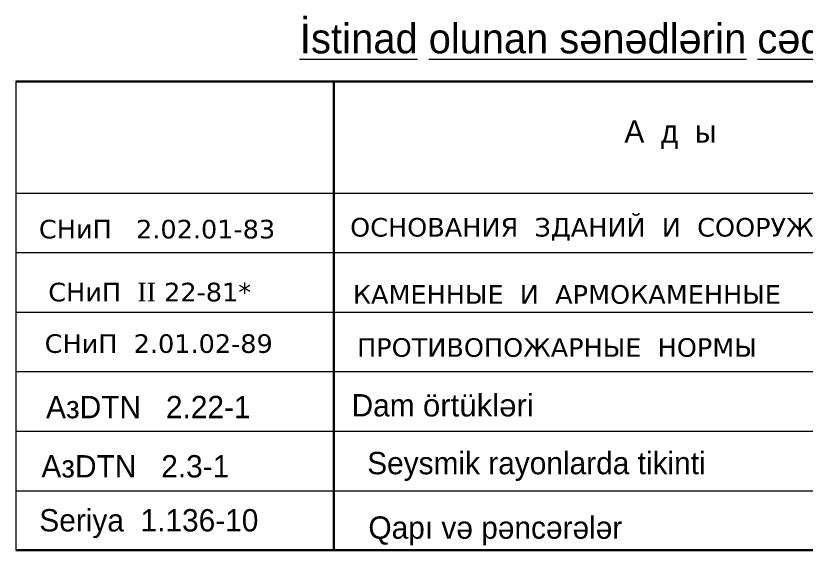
# Model space of a CAD drawing. Header units: millimetres. Extents: x 120281 to 1416367021, y -641565767 to 918373.
# Drawn here: x 1202174 to 1212782, y 874429 to 881610 of the extents above; entities that cross this region are included whole.
import ezdxf

# ---------------------------------------------------------------- set-up
doc = ezdxf.new("R2010")
doc.units = ezdxf.units.MM
doc.layers.add('Text blocks_Ном._пера__1', color=7, linetype='Continuous', lineweight=15)
doc.layers.add('перегородка', color=130, linetype='Continuous', lineweight=20)
doc.styles.add('Arial AzLat', font='AZLTM.TTF', dxfattribs={"height": 300})
doc.styles.add('стиль2', font='verdana.ttf', dxfattribs={"height": 300})

msp = doc.modelspace()

# ---------------------------------------------------------------- linework, layer by layer
at = {"layer": 'перегородка', "lineweight": 30}
for p, q in [((1202174.27483, 880729.06628), (1219529.66498, 880729.06628)), ((1206447.05678, 880729.06628), (1206447.05678, 874429.06628)), ((1202174.27483, 874429.06628), (1219529.66498, 874429.06628)), ((1202174.27483, 874429.06628), (1219529.66498, 874429.06628))]:
    msp.add_line(p, q, dxfattribs=at)
at = {"layer": 'перегородка'}
for p, q in [((1202174.27483, 880729.06628), (1202174.27483, 874429.06628)), ((1202174.27483, 879229.06628), (1219529.66498, 879229.06628))]:
    msp.add_line(p, q, dxfattribs=at)
at = {"layer": 'перегородка', "lineweight": 13}
for p, q in [((1202174.27483, 878429.06628), (1219529.66498, 878429.06628)), ((1202174.27483, 877629.06628), (1219529.66498, 877629.06628)), ((1202174.27483, 876829.06628), (1219529.66498, 876829.06628)), ((1202174.27483, 876029.06628), (1219529.66498, 876029.06628)), ((1202174.27483, 875229.06628), (1219529.66498, 875229.06628))]:
    msp.add_line(p, q, dxfattribs=at)

# ---------------------------------------------------------------- texts
at = {"layer": 'Text blocks_Ном._пера__1', "linetype": 'Continuous', "char_height": 250, "width": 12069.5831664, "attachment_point": 4, "style": 'стиль2'}
for s, insert in [('{ОСНОВАНИЯ  ЗДАНИЙ  И  СООРУЖЕНИЙ}', (1206666.60845, 878741.66154)), ('{СНиП   2.02.01-83}', (1202485.46408, 878741.17601)), ('СНиП  {\\fTimes New Roman|b0|i0|c238|p22;II} 22-81*', (1202610.7227, 877895.43672)), ('КАМЕННЫЕ  И  АРМОКАМЕННЫЕ ', (1206704.08844, 877863.96892)), ('{СНиП  2.01.02-89}', (1202562.46015, 877203.38734)), ('ПРОТИВОПОЖАРНЫЕ  НОРМЫ', (1206759.75395, 877150.86536))]:
    msp.add_mtext(s, dxfattribs=dict(at, insert=insert))
at = {"layer": 'перегородка', "style": 'Arial AzLat'}
msp.add_text('А  д  ы', height=300, dxfattribs=at).set_placement((1210352.63273, 879905.95245))
at = {"layer": 'перегородка', "insert": (1205986.78999, 881100.22785), "char_height": 400, "width": 11495.8847957, "attachment_point": 7, "style": 'Arial AzLat'}
msp.add_mtext('{\\fArial|b0|i0|c0|p34;\\Lİ\\fA3 Arial AzLat|b0|i0|c204|p34;st\\fArial|b0|i0|c0|p34;i\\fA3 Arial AzLat|b0|i0|c204|p34;nad olunan s\\fArial|b0|i0|c0|p34;ə\\fA3 Arial AzLat|b0|i0|c204|p34;n\\fArial|b0|i0|c0|p34;ə\\fA3 Arial AzLat|b0|i0|c204|p34;dl\\fArial|b0|i0|c0|p34;ə\\fA3 Arial AzLat|b0|i0|c204|p34;r\\fArial|b0|i0|c0|p34;i\\fA3 Arial AzLat|b0|i0|c204|p34;n c\\fArial|b0|i0|c0|p34;ə\\fA3 Arial AzLat|b0|i0|c204|p34;dv\\fArial|b0|i0|c0|p34;ə\\fA3 Arial AzLat|b0|i0|c204|p34;l\\fArial|b0|i0|c0|p34;i}', dxfattribs=at)
at = {"layer": 'перегородка', "char_height": 300, "style": 'Arial AzLat'}
for s, insert, attachment_point in [('АзDTN   2.22-1', (1205329.09821, 876350.32457), 6), ('Dam {\\fArial|b0|i0|c238|p34;örtükləri}', (1209135.85091, 876374.43081), 6), ('{АзDTN   2.3-1}', (1202518.28582, 875554.60082), 4), ('{Seysmik rayonlarda tikinti}', (1211444.50606, 875554.46201), 6), ('Seriya  1.136-10', (1202490.54729, 874786.12654), 4), ('{Qapı və pəncərələr}', (1210324.43975, 874688.13858), 6)]:
    msp.add_mtext(s, dxfattribs=dict(at, insert=insert, attachment_point=attachment_point))

doc.saveas('drawing.dxf')
